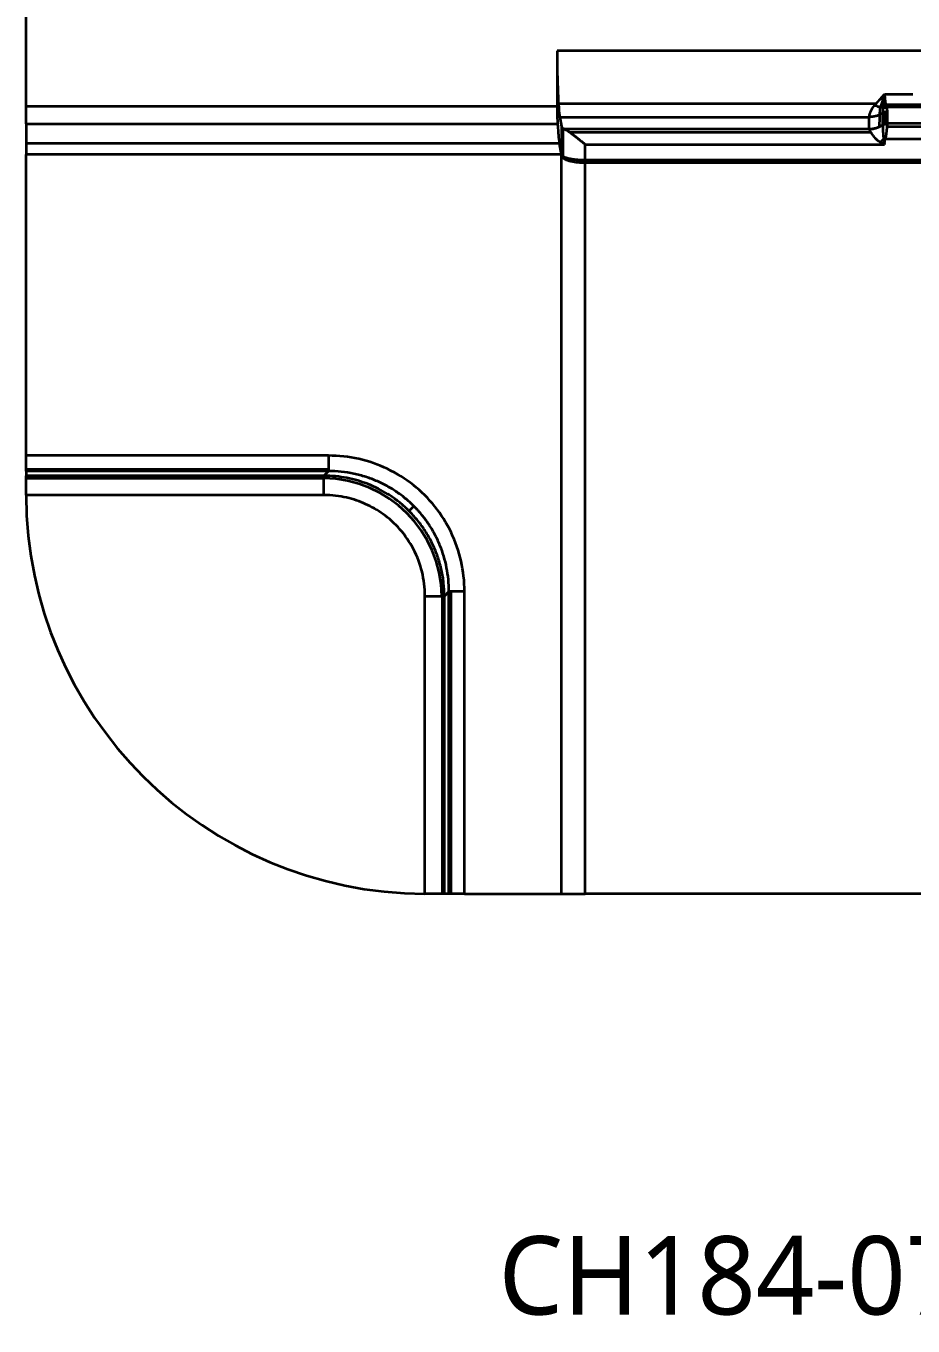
# Model space of a CAD drawing. Header units: millimetres. Extents: x -467 to 269, y 332 to 784.
# Drawn here: x -466.7 to -353.7, y 331.8 to 497.5 of the extents above; entities that cross this region are included whole.
import ezdxf

# ---------------------------------------------------------------- set-up
doc = ezdxf.new("R2010")
doc.units = ezdxf.units.MM
doc.layers.add('10', color=7, linetype='Continuous', true_color=0xffffff)
doc.styles.add('Capful-A', font='')
doc.styles.get('Capful-A').set_extended_font_data('Microsoft YaHei')

msp = doc.modelspace()

# ---------------------------------------------------------------- linework, layer by layer
at = {"layer": '10', "color": 7, "linetype": 'Continuous', "lineweight": 35}
for p, q in [((-466.737, 487.295), (-466.737, 710.543)), ((-399.07, 494.344), (-399.07, 487.295)), ((-466.737, 487.295), (-399.07, 487.295)), ((-466.737, 485.029), (-466.737, 487.295)), ((-398.905, 487.637), (-358.399, 487.637)), ((-357.363, 488.821), (-357.882, 487.147)), ((-342.472, 487.469), (-357.219, 487.469)), ((-398.73, 485.9), (-398.498, 484.713)), ((-359.298, 484.396), (-359.298, 485.901)), ((-357.944, 487.158), (-358.041, 484.645)), ((-357.594, 486.41), (-357.594, 484.905)), ((-357.337, 486.532), (-357.337, 485.027)), ((-342.472, 487.143), (-357.143, 487.143)), ((-357.026, 486.58), (-357.026, 485.075)), ((-466.737, 485.029), (-399.015, 485.029)), ((-398.498, 484.713), (-398.498, 481.129)), ((-398.348, 484.501), (-398.348, 480.884)), ((-359.293, 484.347), (-398.088, 484.347)), ((-359.076, 483.948), (-397.443, 483.948)), ((-357.057, 484.676), (-106.417, 484.676)), ((-106.448, 485.075), (-357.026, 485.075)), ((-398.769, 482.516), (-466.737, 482.516)), ((-466.737, 482.516), (-466.737, 481.129)), ((-398.498, 481.129), (-398.769, 482.516)), ((-395.487, 480.387), (-395.487, 482.405)), ((-395.487, 482.405), (-357.362, 482.405)), ((-357.251, 483.134), (-106.223, 483.134)), ((-466.737, 442.733), (-466.737, 481.129)), ((-398.498, 481.129), (-466.737, 481.129)), ((-398.498, 386.87), (-398.498, 481.129)), ((-67.987, 480.387), (-395.487, 480.387)), ((-395.487, 386.87), (-395.487, 480.096)), ((-395.487, 480.096), (-67.987, 480.096)), ((-466.737, 440.753), (-466.737, 442.733)), ((-428.204, 442.733), (-466.737, 442.733)), ((-428.204, 442.733), (-428.204, 440.753)), ((-466.737, 440.995), (-428.204, 440.995)), ((-466.737, 440.753), (-466.737, 440.173)), ((-428.204, 440.753), (-466.737, 440.753)), ((-466.737, 437.87), (-466.737, 440.173)), ((-428.784, 440.173), (-466.737, 440.173)), ((-466.737, 439.87), (-428.784, 439.87)), ((-428.784, 440.173), (-428.204, 440.753)), ((-428.784, 437.697), (-428.784, 440.173)), ((-428.784, 437.697), (-466.737, 437.697)), ((-417.317, 436.291), (-417.932, 435.676)), ((-415.91, 386.871), (-415.91, 424.824)), ((-415.91, 424.824), (-413.435, 424.824)), ((-413.737, 424.824), (-413.737, 386.87)), ((-413.435, 424.824), (-412.855, 425.404)), ((-413.435, 386.87), (-413.435, 424.824)), ((-410.874, 425.404), (-412.855, 425.404)), ((-412.855, 386.87), (-412.855, 425.404)), ((-412.613, 425.404), (-412.613, 386.87)), ((-410.874, 386.87), (-410.874, 425.404)), ((-413.435, 386.87), (-415.737, 386.87)), ((-412.855, 386.87), (-413.435, 386.87)), ((-410.874, 386.87), (-412.855, 386.87)), ((-410.874, 386.87), (-398.498, 386.87)), ((-398.498, 386.87), (-395.487, 386.87)), ((-266.072, 386.87), (-395.487, 386.87))]:
    msp.add_line(p, q, dxfattribs=at)
msp.add_arc((-415.737, 437.87), 51, 180.1946, 269.8054, dxfattribs=at)
for centre, major_axis, ratio, start_param, end_param in [((-398.611, 494.346), (0, 8.743), 0.0524078, 1.5710328, 2.8799121), ((-398.912, 487.295), (0, 3), 0.0524078, 1.5707967, 2.4266267), ((-357.026, 485.609), (1.005, 0), 0.9659258, 1.5708263, 2.1714139), ((-357.166, 486.238), (0.984, 0.205), 0.9532636, 1.3748945, 1.7450071), ((-395.487, 484.756), (-3.015, 0), 0.2679492, 0.0523597, 0.5304011), ((-359.298, 487.308), (3.015, 0), 0.9659258, 4.712389, 5.3129831), ((-357.026, 484.104), (1.005, 0), 0.9659258, 1.5707963, 2.1713904), ((-429.389, 424.218), (11.175, 11.175), 0.9808148, 5.5268041, 7.0395666)]:
    msp.add_ellipse(centre, major_axis=major_axis, ratio=ratio, start_param=start_param, end_param=end_param, dxfattribs=at)
for points in [[(-345.069, 494.346), (-363.069, 494.345), (-381.07, 494.345), (-399.07, 494.344)], [(-357.362, 488.823), (-356.152, 488.823), (-354.941, 488.823), (-353.731, 488.823)], [(-398.73, 485.9), (-385.586, 485.9), (-372.442, 485.9), (-359.298, 485.9)], [(-357.143, 487.143), (-357.133, 487.123), (-357.114, 487.082), (-357.089, 487.014), (-357.068, 486.941), (-357.051, 486.862), (-357.037, 486.776), (-357.028, 486.683), (-357.026, 486.615), (-357.026, 486.58)], [(-359.293, 484.347), (-359.295, 484.355), (-359.297, 484.371), (-359.298, 484.388), (-359.298, 484.396)], [(-357.594, 484.905), (-357.594, 484.901), (-357.594, 484.892), (-357.594, 484.883), (-357.594, 484.878)], [(-357.026, 485.075), (-357.026, 485.069), (-357.026, 485.056), (-357.027, 485.042), (-357.028, 485.034)], [(-357.362, 482.405), (-357.425, 482.438), (-357.551, 482.503), (-357.739, 482.6), (-357.863, 482.665), (-357.925, 482.697)], [(-357.441, 483.071), (-357.388, 483.067), (-357.333, 483.059), (-357.28, 483.05)], [(-357.362, 482.405), (-357.348, 482.519), (-357.32, 482.739), (-357.293, 482.948), (-357.28, 483.05)], [(-398.351, 480.744), (-398.396, 480.8), (-398.416, 480.86), (-398.411, 480.937)], [(-410.874, 425.404), (-410.874, 426.724), (-411.161, 429.291), (-412.455, 433.028), (-414.531, 436.332), (-417.296, 439.092), (-420.602, 441.163), (-424.336, 442.45), (-426.891, 442.733), (-428.204, 442.733)], [(-466.737, 437.697), (-466.737, 437.726), (-466.737, 437.784), (-466.737, 437.842), (-466.737, 437.87)], [(-415.91, 424.824), (-415.91, 425.89), (-416.163, 427.945), (-417.253, 430.861), (-419.02, 433.431), (-421.209, 435.377), (-423.442, 436.636), (-425.818, 437.45), (-427.751, 437.697), (-428.784, 437.697)], [(-415.737, 386.87), (-415.766, 386.87), (-415.824, 386.87), (-415.881, 386.871), (-415.91, 386.871)]]:
    msp.add_open_spline(points, degree=3, dxfattribs=at)
for points, knots in [([(-359.298, 485.901), (-359.298, 485.904), (-359.298, 485.911), (-359.298, 485.923), (-359.297, 485.934), (-359.297, 485.946), (-359.296, 485.957), (-359.295, 485.969), (-359.294, 485.981), (-359.293, 485.994), (-359.291, 486.006), (-359.29, 486.019), (-359.288, 486.032), (-359.286, 486.045), (-359.284, 486.058), (-359.282, 486.071), (-359.28, 486.085), (-359.278, 486.098), (-359.275, 486.112), (-359.272, 486.126), (-359.269, 486.141), (-359.266, 486.155), (-359.263, 486.17), (-359.259, 486.184), (-359.25, 486.225), (-359.232, 486.293), (-359.2, 486.392), (-359.163, 486.495), (-359.12, 486.598), (-359.074, 486.7), (-359.024, 486.801), (-358.969, 486.902), (-358.919, 486.987), (-358.875, 487.056), (-358.841, 487.107), (-358.807, 487.158), (-358.776, 487.2), (-358.75, 487.235), (-358.729, 487.262), (-358.708, 487.289), (-358.686, 487.316), (-358.664, 487.342), (-358.641, 487.368), (-358.625, 487.385), (-358.618, 487.394)], [0, 0, 0, 0, 0.0120131, 0.0240166, 0.0360105, 0.0479951, 0.0599705, 0.071937, 0.0838946, 0.0958435, 0.1077839, 0.1197161, 0.1316401, 0.1435561, 0.1554644, 0.167365, 0.1792582, 0.1911442, 0.203023, 0.2148949, 0.2267602, 0.2386188, 0.2504711, 0.2623171, 0.2741572, 0.346752, 0.417665, 0.4869481, 0.5546572, 0.6155466, 0.67494, 0.7328917, 0.7894602, 0.8184953, 0.8466193, 0.8738428, 0.9001779, 0.9149504, 0.9295474, 0.9439718, 0.9582262, 0.9723137, 0.9862373, 1, 1, 1, 1]), ([(-358.618, 487.394), (-358.61, 487.402), (-358.594, 487.42), (-358.571, 487.446), (-358.547, 487.473), (-358.522, 487.5), (-358.498, 487.527), (-358.473, 487.555), (-358.447, 487.584), (-358.422, 487.612), (-358.396, 487.641), (-358.369, 487.671), (-358.342, 487.7), (-358.315, 487.731), (-358.288, 487.761), (-358.26, 487.792), (-358.232, 487.823), (-358.204, 487.855), (-358.175, 487.887), (-358.146, 487.92), (-358.117, 487.953), (-358.087, 487.987), (-358.057, 488.02), (-358.026, 488.055), (-357.982, 488.105), (-357.922, 488.172), (-357.845, 488.259), (-357.764, 488.352), (-357.695, 488.431), (-357.638, 488.497), (-357.593, 488.55), (-357.542, 488.609), (-357.487, 488.674), (-357.426, 488.746), (-357.384, 488.796), (-357.362, 488.823)], [0, 0, 0, 0, 0.0201951, 0.0405744, 0.061138, 0.081886, 0.1028187, 0.1239362, 0.1452386, 0.1667261, 0.1883989, 0.2102571, 0.2323008, 0.2545302, 0.2769454, 0.2995465, 0.3223337, 0.3453071, 0.3684668, 0.3918129, 0.4153456, 0.4390649, 0.4629709, 0.4870639, 0.5113438, 0.5679638, 0.6277097, 0.6905824, 0.7565826, 0.7875216, 0.8223127, 0.8609561, 0.9034518, 0.9497998, 1, 1, 1, 1]), ([(-357.529, 487.126), (-357.611, 487.123), (-357.696, 487.125), (-357.872, 487.144), (-357.963, 487.16), (-358.147, 487.205), (-358.24, 487.234), (-358.429, 487.304), (-358.524, 487.346), (-358.618, 487.394)], [0, 0, 0, 0, 0.25, 0.25, 0.5, 0.5, 0.75, 0.75, 1, 1, 1, 1]), ([(-357.362, 488.823), (-357.363, 488.809), (-357.367, 488.782), (-357.371, 488.741), (-357.374, 488.701), (-357.377, 488.661), (-357.38, 488.621), (-357.383, 488.582), (-357.385, 488.543), (-357.388, 488.504), (-357.391, 488.466), (-357.394, 488.428), (-357.396, 488.391), (-357.399, 488.354), (-357.402, 488.317), (-357.405, 488.281), (-357.408, 488.245), (-357.414, 488.172), (-357.423, 488.067), (-357.435, 487.938), (-357.446, 487.822), (-357.454, 487.74), (-357.46, 487.686), (-357.463, 487.656), (-357.466, 487.627), (-357.469, 487.598), (-357.472, 487.571), (-357.475, 487.544), (-357.478, 487.518), (-357.481, 487.493), (-357.484, 487.469), (-357.486, 487.445), (-357.489, 487.422), (-357.492, 487.4), (-357.494, 487.378), (-357.497, 487.357), (-357.499, 487.337), (-357.502, 487.317), (-357.504, 487.298), (-357.507, 487.28), (-357.509, 487.262), (-357.512, 487.245), (-357.514, 487.228), (-357.516, 487.212), (-357.519, 487.196), (-357.521, 487.181), (-357.523, 487.167), (-357.525, 487.153), (-357.527, 487.139), (-357.529, 487.131), (-357.529, 487.126)], [0, 0, 0, 0, 0.0178104, 0.0356368, 0.0534616, 0.0712732, 0.0890664, 0.1068426, 0.1246099, 0.142379, 0.1601515, 0.1779276, 0.1957072, 0.2134904, 0.2312773, 0.2490681, 0.2668629, 0.284662, 0.358687, 0.4285442, 0.4942245, 0.5557198, 0.5746621, 0.5933779, 0.6118673, 0.63013, 0.6481657, 0.665974, 0.6835544, 0.7009066, 0.7180302, 0.7349252, 0.7515916, 0.7680292, 0.784238, 0.800218, 0.8159692, 0.8314918, 0.8467861, 0.8618523, 0.8766906, 0.8913013, 0.9056845, 0.9198404, 0.9337688, 0.9474698, 0.9609434, 0.9741897, 0.9872085, 1, 1, 1, 1]), ([(-357.362, 488.823), (-357.361, 488.81), (-357.36, 488.785), (-357.358, 488.746), (-357.355, 488.704), (-357.352, 488.665), (-357.348, 488.623), (-357.343, 488.571), (-357.336, 488.494), (-357.327, 488.402), (-357.318, 488.306), (-357.305, 488.173), (-357.289, 488.024), (-357.274, 487.881), (-357.263, 487.793), (-357.257, 487.744), (-357.254, 487.715), (-357.251, 487.69), (-357.248, 487.667), (-357.245, 487.644), (-357.241, 487.621), (-357.238, 487.599), (-357.235, 487.577), (-357.232, 487.556), (-357.229, 487.536), (-357.226, 487.516), (-357.223, 487.496), (-357.22, 487.477), (-357.217, 487.458), (-357.215, 487.44), (-357.212, 487.422), (-357.209, 487.405), (-357.206, 487.388), (-357.203, 487.372), (-357.2, 487.356), (-357.197, 487.341), (-357.194, 487.326), (-357.191, 487.311), (-357.189, 487.297), (-357.186, 487.283), (-357.183, 487.27), (-357.18, 487.257), (-357.177, 487.244), (-357.175, 487.232), (-357.172, 487.22), (-357.169, 487.209), (-357.167, 487.202), (-357.166, 487.198)], [0, 0, 0, 0, 0.0160255, 0.0333875, 0.0520876, 0.0721274, 0.085752, 0.1096779, 0.1439047, 0.1939342, 0.2413295, 0.2860908, 0.3974436, 0.4798666, 0.533354, 0.557902, 0.5738654, 0.5897153, 0.6054518, 0.6210747, 0.6365842, 0.6519802, 0.6672627, 0.6824317, 0.6974873, 0.7124293, 0.7272579, 0.741973, 0.7565746, 0.7710627, 0.7854374, 0.7996986, 0.8138463, 0.8278806, 0.8418013, 0.8556086, 0.8693024, 0.8828828, 0.8963497, 0.9097031, 0.922943, 0.9360695, 0.9490825, 0.9619821, 0.9747682, 0.9874408, 1, 1, 1, 1]), ([(-357.594, 486.41), (-357.718, 486.328), (-357.849, 486.254), (-358.121, 486.128), (-358.262, 486.074), (-358.55, 485.988), (-358.698, 485.955), (-358.996, 485.911), (-359.147, 485.901), (-359.298, 485.901)], [0, 0, 0, 0, 0.25, 0.25, 0.5, 0.5, 0.75, 0.75, 1, 1, 1, 1]), ([(-357.554, 487.043), (-357.563, 486.984), (-357.57, 486.925), (-357.578, 486.841), (-357.58, 486.814), (-357.584, 486.759), (-357.585, 486.732), (-357.589, 486.653), (-357.591, 486.602), (-357.593, 486.504), (-357.594, 486.456), (-357.594, 486.41)], [0, 0, 0, 0, 0.25, 0.25, 0.375, 0.375, 0.5, 0.5, 0.75, 0.75, 1, 1, 1, 1]), ([(-357.529, 487.126), (-357.531, 487.123), (-357.534, 487.116), (-357.537, 487.105), (-357.541, 487.095), (-357.544, 487.086), (-357.547, 487.077), (-357.549, 487.068), (-357.551, 487.059), (-357.553, 487.051), (-357.554, 487.045), (-357.554, 487.043)], [0, 0, 0, 0, 0.1224208, 0.2419909, 0.3587225, 0.4726259, 0.5837099, 0.6919822, 0.7974501, 0.9001204, 1, 1, 1, 1]), ([(-357.358, 487.177), (-357.36, 487.17), (-357.361, 487.164), (-357.363, 487.142), (-357.362, 487.127), (-357.359, 487.113)], [0, 0, 0, 0, 0.2773713, 0.2773713, 1, 1, 1, 1]), ([(-357.166, 487.198), (-357.166, 487.196), (-357.165, 487.191), (-357.162, 487.184), (-357.16, 487.177), (-357.157, 487.171), (-357.154, 487.164), (-357.151, 487.157), (-357.147, 487.15), (-357.144, 487.146), (-357.143, 487.143)], [0, 0, 0, 0, 0.1162757, 0.2350145, 0.3562323, 0.4799441, 0.6061639, 0.734905, 0.8661798, 1, 1, 1, 1]), ([(-466.737, 485.029), (-466.737, 484.847), (-466.737, 484.202), (-466.737, 483.249), (-466.737, 482.714), (-466.737, 482.516)], [0, 0, 0, 0, 0.1553761, 0.5704522, 1, 1, 1, 1]), ([(-399.015, 485.029), (-399.004, 484.847), (-398.963, 484.202), (-398.883, 483.25), (-398.808, 482.714), (-398.769, 482.516), (-398.769, 482.516)], [0, 0, 0, 0, 0.1553842, 0.5704819, 0.9997437, 1, 1, 1, 1]), ([(-398.088, 484.347), (-398.049, 484.329), (-398.008, 484.309), (-397.924, 484.263), (-397.88, 484.237), (-397.745, 484.155), (-397.649, 484.091), (-397.522, 484.003), (-397.497, 483.985), (-397.444, 483.949), (-397.418, 483.93), (-397.339, 483.873), (-397.286, 483.834), (-397.124, 483.713), (-397.014, 483.629), (-396.845, 483.498), (-396.788, 483.454), (-396.701, 483.386), (-396.672, 483.363), (-396.614, 483.317), (-396.585, 483.294), (-396.439, 483.178), (-396.321, 483.084), (-396.085, 482.893), (-395.966, 482.796), (-395.787, 482.651), (-395.728, 482.602), (-395.637, 482.528), (-395.592, 482.492), (-395.547, 482.455), (-395.517, 482.43), (-395.502, 482.418), (-395.487, 482.405)], [0, 0, 0, 0, 0.0625, 0.0625, 0.125, 0.125, 0.25, 0.25, 0.28125, 0.28125, 0.3125, 0.3125, 0.375, 0.375, 0.5, 0.5, 0.5625, 0.5625, 0.59375, 0.59375, 0.625, 0.625, 0.75, 0.75, 0.875, 0.875, 0.9375, 0.9375, 0.96875, 0.984375, 0.984375, 1, 1, 1, 1]), ([(-359.296, 484.371), (-359.281, 484.372), (-359.267, 484.373), (-359.239, 484.375), (-359.226, 484.375), (-359.187, 484.375), (-359.16, 484.376), (-359.081, 484.38), (-359.029, 484.385), (-358.872, 484.402), (-358.769, 484.418), (-358.463, 484.484), (-358.263, 484.548), (-358.061, 484.636), (-358.051, 484.64), (-358.041, 484.645)], [0, 0, 0, 0, 0.0352625, 0.0352625, 0.0655738, 0.0655738, 0.1261963, 0.1261963, 0.2474414, 0.2474414, 0.4899316, 0.4899316, 0.9749119, 0.9749119, 1, 1, 1, 1]), ([(-357.594, 484.878), (-357.717, 484.795), (-357.847, 484.72), (-358.119, 484.589), (-358.261, 484.533), (-358.551, 484.443), (-358.699, 484.408), (-358.996, 484.361), (-359.145, 484.349), (-359.293, 484.347)], [0, 0, 0, 0, 0.25, 0.25, 0.5, 0.5, 0.75, 0.75, 1, 1, 1, 1]), ([(-357.925, 482.697), (-357.934, 482.702), (-357.952, 482.712), (-357.977, 482.727), (-358.002, 482.742), (-358.027, 482.756), (-358.05, 482.771), (-358.073, 482.785), (-358.095, 482.799), (-358.116, 482.813), (-358.137, 482.827), (-358.157, 482.841), (-358.176, 482.854), (-358.194, 482.868), (-358.248, 482.908), (-358.338, 482.985), (-358.428, 483.075), (-358.491, 483.143), (-358.527, 483.183), (-358.562, 483.222), (-358.596, 483.262), (-358.629, 483.301), (-358.661, 483.34), (-358.693, 483.379), (-358.723, 483.418), (-358.752, 483.456), (-358.781, 483.495), (-358.808, 483.533), (-358.835, 483.57), (-358.859, 483.604), (-358.88, 483.635), (-358.898, 483.663), (-358.917, 483.691), (-358.935, 483.718), (-358.952, 483.745), (-358.969, 483.772), (-358.986, 483.799), (-359.002, 483.825), (-359.018, 483.85), (-359.034, 483.876), (-359.049, 483.901), (-359.063, 483.926), (-359.078, 483.95), (-359.092, 483.974), (-359.105, 483.997), (-359.118, 484.02), (-359.131, 484.042), (-359.143, 484.064), (-359.155, 484.086), (-359.167, 484.107), (-359.178, 484.127), (-359.189, 484.147), (-359.199, 484.166), (-359.209, 484.185), (-359.219, 484.203), (-359.228, 484.221), (-359.237, 484.237), (-359.245, 484.254), (-359.253, 484.269), (-359.261, 484.284), (-359.268, 484.298), (-359.275, 484.311), (-359.281, 484.324), (-359.287, 484.336), (-359.291, 484.343), (-359.293, 484.347)], [0, 0, 0, 0, 0.010934, 0.0216103, 0.0320295, 0.0421924, 0.0520999, 0.0617528, 0.0711521, 0.0802988, 0.0891942, 0.0978393, 0.1062357, 0.1143847, 0.1222879, 0.1790478, 0.2423472, 0.2623774, 0.282276, 0.3020484, 0.3216997, 0.3412353, 0.3606608, 0.3799818, 0.3992038, 0.4183327, 0.4373743, 0.4563346, 0.4752194, 0.494035, 0.5083371, 0.5226299, 0.5369152, 0.5511945, 0.5654696, 0.5797422, 0.5940139, 0.6082864, 0.6225614, 0.6368406, 0.6511256, 0.6654181, 0.6797198, 0.6940324, 0.7083575, 0.7226969, 0.737052, 0.7514247, 0.7658165, 0.7802291, 0.7946641, 0.8091231, 0.8236078, 0.8381197, 0.8526605, 0.8672318, 0.8818351, 0.8964719, 0.911144, 0.9258527, 0.9405996, 0.9553863, 0.9702143, 0.985085, 1, 1, 1, 1]), ([(-357.594, 484.878), (-357.594, 484.873), (-357.594, 484.864), (-357.593, 484.85), (-357.593, 484.835), (-357.592, 484.819), (-357.592, 484.802), (-357.591, 484.785), (-357.591, 484.767), (-357.59, 484.748), (-357.59, 484.729), (-357.589, 484.709), (-357.588, 484.688), (-357.588, 484.668), (-357.587, 484.646), (-357.586, 484.624), (-357.585, 484.602), (-357.584, 484.58), (-357.583, 484.557), (-357.583, 484.533), (-357.582, 484.51), (-357.581, 484.486), (-357.58, 484.462), (-357.579, 484.438), (-357.578, 484.413), (-357.577, 484.389), (-357.576, 484.364), (-357.574, 484.339), (-357.573, 484.315), (-357.572, 484.29), (-357.571, 484.265), (-357.57, 484.24), (-357.569, 484.215), (-357.567, 484.19), (-357.566, 484.165), (-357.565, 484.141), (-357.563, 484.116), (-357.562, 484.092), (-357.561, 484.067), (-357.559, 484.043), (-357.558, 484.019), (-357.556, 483.995), (-357.555, 483.971), (-357.553, 483.947), (-357.552, 483.924), (-357.55, 483.901), (-357.548, 483.878), (-357.547, 483.856), (-357.545, 483.833), (-357.543, 483.811), (-357.542, 483.79), (-357.54, 483.769), (-357.539, 483.748), (-357.537, 483.727), (-357.536, 483.707), (-357.535, 483.687), (-357.533, 483.668), (-357.532, 483.649), (-357.531, 483.631), (-357.53, 483.613), (-357.528, 483.595), (-357.527, 483.578), (-357.526, 483.561), (-357.525, 483.544), (-357.524, 483.528), (-357.522, 483.512), (-357.521, 483.497), (-357.519, 483.482), (-357.518, 483.467), (-357.516, 483.453), (-357.515, 483.439), (-357.513, 483.426), (-357.512, 483.413), (-357.51, 483.4), (-357.508, 483.388), (-357.507, 483.376), (-357.505, 483.365), (-357.503, 483.354), (-357.501, 483.344), (-357.5, 483.334), (-357.498, 483.324), (-357.497, 483.316), (-357.495, 483.307), (-357.494, 483.299), (-357.493, 483.292), (-357.492, 483.285), (-357.491, 483.279), (-357.49, 483.273), (-357.489, 483.268), (-357.489, 483.263), (-357.488, 483.259), (-357.488, 483.255), (-357.487, 483.251), (-357.487, 483.249), (-357.487, 483.246), (-357.487, 483.245), (-357.487, 483.243), (-357.487, 483.242), (-357.487, 483.242)], [0, 0, 0, 0, 0.0199167, 0.0396185, 0.0591132, 0.0784082, 0.0975105, 0.1164264, 0.1351618, 0.1537179, 0.1720926, 0.1902838, 0.2082895, 0.2261078, 0.243737, 0.2611754, 0.2784217, 0.2954745, 0.3123326, 0.3289952, 0.3454618, 0.3617323, 0.3778066, 0.3936843, 0.4093653, 0.4248493, 0.440136, 0.4552252, 0.4701165, 0.4848097, 0.4993045, 0.5136008, 0.527699, 0.5415996, 0.5553031, 0.5688097, 0.58212, 0.5952341, 0.6081524, 0.6208752, 0.6334025, 0.6457346, 0.6578715, 0.6698126, 0.6815541, 0.6930915, 0.7044209, 0.7155384, 0.7264407, 0.7371248, 0.747588, 0.7578278, 0.7678423, 0.7776296, 0.7871883, 0.7965173, 0.8056156, 0.814484, 0.8231287, 0.8315565, 0.8397731, 0.8477836, 0.8555923, 0.8632029, 0.8706185, 0.8778414, 0.8848736, 0.8917163, 0.8983705, 0.9048365, 0.9111143, 0.9172033, 0.9231028, 0.9288117, 0.9343283, 0.9396509, 0.9447751, 0.9496915, 0.9543915, 0.9588685, 0.9631174, 0.9671346, 0.9709174, 0.9744647, 0.9777759, 0.9808515, 0.9836923, 0.9862998, 0.988676, 0.9908227, 0.9927424, 0.9944372, 0.9959094, 0.9971612, 0.9981944, 0.9990109, 0.9996122, 1, 1, 1, 1]), ([(-357.028, 485.034), (-357.028, 485.029), (-357.029, 485.02), (-357.03, 485.004), (-357.031, 484.987), (-357.033, 484.97), (-357.034, 484.952), (-357.036, 484.933), (-357.037, 484.914), (-357.039, 484.893), (-357.04, 484.872), (-357.042, 484.851), (-357.044, 484.828), (-357.046, 484.805), (-357.048, 484.782), (-357.05, 484.757), (-357.052, 484.733), (-357.054, 484.707), (-357.056, 484.681), (-357.058, 484.655), (-357.061, 484.628), (-357.063, 484.601), (-357.065, 484.573), (-357.068, 484.544), (-357.07, 484.516), (-357.073, 484.487), (-357.076, 484.457), (-357.079, 484.427), (-357.081, 484.397), (-357.084, 484.366), (-357.087, 484.336), (-357.09, 484.305), (-357.093, 484.273), (-357.096, 484.241), (-357.1, 484.21), (-357.103, 484.177), (-357.109, 484.118), (-357.118, 484.033), (-357.129, 483.927), (-357.139, 483.834), (-357.148, 483.756), (-357.159, 483.673), (-357.177, 483.557), (-357.195, 483.449), (-357.209, 483.365), (-357.215, 483.329), (-357.221, 483.296), (-357.226, 483.265), (-357.231, 483.237), (-357.236, 483.211), (-357.24, 483.188), (-357.244, 483.168), (-357.248, 483.15), (-357.25, 483.139), (-357.251, 483.134)], [0, 0, 0, 0, 0.0176545, 0.0352322, 0.0527333, 0.0701577, 0.0875056, 0.104777, 0.1219718, 0.1390902, 0.1561323, 0.1730979, 0.1899873, 0.2068005, 0.2235374, 0.2401982, 0.256783, 0.2732916, 0.2897243, 0.3060811, 0.322362, 0.338567, 0.3546963, 0.3707499, 0.3867278, 0.4026302, 0.418457, 0.4342083, 0.4498843, 0.4654849, 0.4810102, 0.4964602, 0.5118352, 0.527135, 0.5423598, 0.5575097, 0.5725846, 0.6262241, 0.6730876, 0.7131753, 0.7464887, 0.7730306, 0.8178099, 0.8907972, 0.9064091, 0.9209782, 0.9345044, 0.9469878, 0.9584286, 0.9688269, 0.9781828, 0.9864967, 0.9937689, 1, 1, 1, 1]), ([(-357.026, 485.075), (-357.026, 485.075), (-357.026, 485.075), (-357.026, 485.075), (-357.026, 485.075), (-357.026, 485.075)], [0, 0, 0, 0, 0.7124181, 0.7124181, 1, 1, 1, 1]), ([(-357.441, 483.071), (-357.521, 483.008), (-357.601, 482.945), (-357.763, 482.82), (-357.844, 482.758), (-357.925, 482.697)], [0, 0, 0, 0, 0.5, 0.5, 1, 1, 1, 1]), ([(-357.487, 483.242), (-357.488, 483.235), (-357.489, 483.223), (-357.491, 483.208), (-357.493, 483.194), (-357.493, 483.178), (-357.491, 483.161), (-357.487, 483.148), (-357.482, 483.138), (-357.477, 483.126), (-357.47, 483.114), (-357.462, 483.102), (-357.456, 483.092), (-357.45, 483.083), (-357.445, 483.077), (-357.442, 483.073), (-357.441, 483.071)], [0, 0, 0, 0, 0.1225043, 0.1988301, 0.229223, 0.3520725, 0.4615196, 0.511325, 0.5704033, 0.6392427, 0.7180997, 0.7973109, 0.8654353, 0.9220063, 0.9668504, 1, 1, 1, 1]), ([(-357.487, 483.242), (-357.449, 483.225), (-357.41, 483.207), (-357.331, 483.17), (-357.291, 483.152), (-357.251, 483.134)], [0, 0, 0, 0, 0.5, 0.5, 1, 1, 1, 1]), ([(-357.441, 483.071), (-357.44, 483.06), (-357.437, 483.036), (-357.433, 482.999), (-357.428, 482.96), (-357.423, 482.917), (-357.418, 482.872), (-357.412, 482.823), (-357.406, 482.772), (-357.399, 482.718), (-357.393, 482.661), (-357.385, 482.601), (-357.378, 482.539), (-357.37, 482.473), (-357.365, 482.428), (-357.362, 482.405)], [0, 0, 0, 0, 0.050912, 0.1061607, 0.1657456, 0.2296661, 0.2979218, 0.3705123, 0.4474376, 0.5286976, 0.6142922, 0.7042211, 0.7984832, 0.8970771, 1, 1, 1, 1]), ([(-357.28, 483.05), (-357.279, 483.051), (-357.278, 483.054), (-357.276, 483.061), (-357.272, 483.072), (-357.269, 483.084), (-357.265, 483.094), (-357.263, 483.102), (-357.26, 483.11), (-357.257, 483.118), (-357.254, 483.126), (-357.252, 483.131), (-357.251, 483.134)], [0, 0, 0, 0, 0.0351872, 0.1101257, 0.2420496, 0.4433568, 0.5285243, 0.6186559, 0.7122999, 0.8076332, 0.9035208, 1, 1, 1, 1]), ([(-398.498, 481.129), (-398.497, 481.125), (-398.496, 481.118), (-398.494, 481.108), (-398.492, 481.099), (-398.49, 481.089), (-398.488, 481.081), (-398.486, 481.072), (-398.483, 481.065), (-398.481, 481.057), (-398.479, 481.05), (-398.476, 481.044), (-398.474, 481.038), (-398.472, 481.032), (-398.47, 481.027), (-398.466, 481.019), (-398.46, 481.007), (-398.453, 480.992), (-398.444, 480.978), (-398.436, 480.966), (-398.428, 480.955), (-398.419, 480.945), (-398.414, 480.939), (-398.411, 480.937)], [0, 0, 0, 0, 0.0497676, 0.0974763, 0.143126, 0.1867169, 0.228249, 0.2677222, 0.3051368, 0.3404927, 0.37379, 0.4050289, 0.4342093, 0.4613316, 0.4863958, 0.5094022, 0.5918288, 0.6701234, 0.7442951, 0.8143546, 0.8803145, 0.9421902, 1, 1, 1, 1]), ([(-398.498, 481.129), (-398.498, 481.118), (-398.497, 481.109), (-398.496, 481.09), (-398.495, 481.081), (-398.493, 481.064), (-398.491, 481.056), (-398.489, 481.041), (-398.487, 481.033), (-398.486, 481.026)], [0, 0, 0, 0, 0.25, 0.25, 0.5, 0.5, 0.75, 0.75, 1, 1, 1, 1]), ([(-398.486, 481.026), (-398.482, 481.01), (-398.478, 480.995), (-398.47, 480.966), (-398.466, 480.953), (-398.456, 480.927), (-398.452, 480.914), (-398.441, 480.889), (-398.436, 480.878), (-398.419, 480.843), (-398.407, 480.821), (-398.38, 480.78), (-398.366, 480.762), (-398.351, 480.744)], [0, 0, 0, 0, 0.125, 0.125, 0.25, 0.25, 0.375, 0.375, 0.5, 0.5, 0.75, 0.75, 1, 1, 1, 1]), ([(-395.487, 480.387), (-395.496, 480.387), (-395.514, 480.387), (-395.542, 480.387), (-395.57, 480.387), (-395.598, 480.388), (-395.627, 480.388), (-395.655, 480.388), (-395.684, 480.389), (-395.713, 480.389), (-395.742, 480.39), (-395.772, 480.39), (-395.802, 480.391), (-395.832, 480.392), (-395.862, 480.393), (-395.892, 480.394), (-395.923, 480.395), (-395.953, 480.396), (-395.984, 480.397), (-396.015, 480.398), (-396.046, 480.4), (-396.078, 480.401), (-396.109, 480.403), (-396.141, 480.405), (-396.173, 480.406), (-396.205, 480.408), (-396.237, 480.41), (-396.27, 480.412), (-396.302, 480.414), (-396.335, 480.416), (-396.367, 480.419), (-396.4, 480.421), (-396.433, 480.424), (-396.466, 480.426), (-396.499, 480.429), (-396.532, 480.432), (-396.565, 480.435), (-396.599, 480.438), (-396.632, 480.441), (-396.665, 480.445), (-396.699, 480.448), (-396.732, 480.452), (-396.766, 480.455), (-396.799, 480.459), (-396.833, 480.463), (-396.866, 480.467), (-396.9, 480.472), (-396.933, 480.476), (-396.967, 480.48), (-397, 480.485), (-397.034, 480.49), (-397.067, 480.495), (-397.1, 480.5), (-397.133, 480.505), (-397.166, 480.51), (-397.199, 480.515), (-397.232, 480.521), (-397.265, 480.527), (-397.297, 480.533), (-397.376, 480.547), (-397.496, 480.571), (-397.646, 480.606), (-397.781, 480.642), (-397.9, 480.678), (-398, 480.712), (-398.121, 480.758), (-398.209, 480.799), (-398.276, 480.836), (-398.302, 480.852), (-398.326, 480.868), (-398.347, 480.883), (-398.366, 480.897), (-398.383, 480.911), (-398.397, 480.924), (-398.406, 480.932), (-398.411, 480.937)], [0, 0, 0, 0, 0.0068005, 0.0136603, 0.0205795, 0.0275579, 0.0345955, 0.0416923, 0.0488484, 0.0560639, 0.0633386, 0.0706728, 0.0780663, 0.0855192, 0.0930316, 0.1006033, 0.1082346, 0.1159253, 0.1236755, 0.1314852, 0.1393544, 0.147283, 0.1552712, 0.1633188, 0.1714259, 0.1795924, 0.1878184, 0.1961038, 0.2044487, 0.212853, 0.2213167, 0.2298398, 0.2384222, 0.2470641, 0.2557653, 0.2645258, 0.2733457, 0.282225, 0.2911638, 0.300162, 0.3092198, 0.3183371, 0.3275141, 0.3367508, 0.3460471, 0.3554031, 0.3648188, 0.3742942, 0.3838292, 0.3934238, 0.403078, 0.4127917, 0.4225648, 0.4323974, 0.4422893, 0.4522404, 0.4622507, 0.4723201, 0.4824485, 0.4926358, 0.5467651, 0.5989607, 0.6492341, 0.6975877, 0.744019, 0.7797261, 0.8713864, 0.8903338, 0.9084606, 0.9257671, 0.9422535, 0.9579199, 0.9727665, 0.9867932, 1, 1, 1, 1]), ([(-398.35, 480.745), (-398.324, 480.716), (-398.295, 480.688), (-398.232, 480.635), (-398.198, 480.61), (-398.142, 480.574), (-398.123, 480.562), (-398.084, 480.539), (-398.063, 480.527), (-398.001, 480.494), (-397.957, 480.473), (-397.818, 480.413), (-397.716, 480.377), (-397.577, 480.335), (-397.549, 480.327), (-397.491, 480.311), (-397.461, 480.303), (-397.371, 480.281), (-397.31, 480.267), (-397.12, 480.227), (-396.987, 480.204), (-396.779, 480.174), (-396.707, 480.165), (-396.598, 480.153), (-396.561, 480.149), (-396.487, 480.142), (-396.45, 480.138), (-396.264, 480.122), (-396.112, 480.112), (-395.88, 480.102), (-395.802, 480.1), (-395.645, 480.097), (-395.566, 480.096), (-395.487, 480.096)], [0, 0, 0, 0, 0.0625, 0.0625, 0.125, 0.125, 0.15625, 0.15625, 0.1875, 0.1875, 0.25, 0.25, 0.375, 0.375, 0.40625, 0.40625, 0.4375, 0.4375, 0.5, 0.5, 0.625, 0.625, 0.6875, 0.6875, 0.71875, 0.71875, 0.75, 0.75, 0.875, 0.875, 0.9375, 0.9375, 1, 1, 1, 1]), ([(-395.487, 480.387), (-395.487, 480.364), (-395.487, 480.341), (-395.487, 480.296), (-395.487, 480.274), (-395.487, 480.233), (-395.487, 480.213), (-395.487, 480.178), (-395.487, 480.162), (-395.487, 480.134), (-395.487, 480.122), (-395.487, 480.103), (-395.487, 480.096), (-395.487, 480.087), (-395.487, 480.085), (-395.487, 480.086), (-395.487, 480.09), (-395.487, 480.096)], [0, 0, 0, 0, 0.125, 0.125, 0.25, 0.25, 0.375, 0.375, 0.5, 0.5, 0.625, 0.625, 0.75, 0.75, 0.875, 0.875, 1, 1, 1, 1]), ([(-413.435, 424.824), (-413.436, 425.383), (-413.5, 426.497), (-413.68, 427.585), (-413.916, 428.654), (-414.061, 429.179), (-414.404, 430.204), (-414.601, 430.704), (-415.043, 431.676), (-415.288, 432.147), (-415.822, 433.055), (-416.111, 433.493), (-416.726, 434.332), (-417.054, 434.733), (-417.57, 435.304), (-417.834, 435.582), (-418.153, 435.893), (-418.314, 436.045), (-418.396, 436.12), (-418.437, 436.158), (-418.457, 436.176), (-418.468, 436.186), (-418.473, 436.19), (-418.475, 436.193), (-418.477, 436.194), (-418.477, 436.194), (-418.477, 436.195), (-418.478, 436.195), (-418.807, 436.493), (-419.152, 436.779), (-419.871, 437.324), (-420.245, 437.583), (-421.02, 438.068), (-421.422, 438.295), (-422.25, 438.715), (-422.676, 438.908), (-423.551, 439.255), (-423.999, 439.41), (-424.915, 439.679), (-425.383, 439.794), (-426.334, 439.979), (-427.3, 440.121), (-428.287, 440.171), (-428.784, 440.173)], [0, 0, 0, 0, 0.0625, 0.125, 0.125, 0.1875, 0.1875, 0.25, 0.25, 0.3125, 0.3125, 0.375, 0.375, 0.4375, 0.4375, 0.46875, 0.484375, 0.4921875, 0.4960937, 0.4980469, 0.4990234, 0.4995117, 0.4997559, 0.4998779, 0.499939, 0.4999695, 0.4999695, 0.5, 0.5, 0.5625, 0.5625, 0.625, 0.625, 0.6875, 0.6875, 0.75, 0.75, 0.8125, 0.8125, 0.875, 0.875, 0.9375, 1, 1, 1, 1]), ([(-412.855, 425.404), (-412.853, 425.922), (-412.878, 426.436), (-412.976, 427.451), (-413.05, 427.953), (-413.244, 428.938), (-413.364, 429.423), (-413.648, 430.371), (-413.812, 430.834), (-414.18, 431.736), (-414.384, 432.175), (-414.829, 433.026), (-415.07, 433.437), (-415.585, 434.231), (-415.859, 434.612), (-416.293, 435.16), (-416.441, 435.339), (-416.668, 435.601), (-416.783, 435.73), (-416.92, 435.879), (-416.988, 435.952), (-417.023, 435.989), (-417.04, 436.007), (-417.049, 436.016), (-417.053, 436.021), (-417.055, 436.023), (-417.056, 436.024), (-417.057, 436.024), (-417.057, 436.025), (-417.395, 436.379), (-417.752, 436.719), (-418.502, 437.368), (-418.896, 437.675), (-419.719, 438.254), (-420.148, 438.526), (-421.038, 439.027), (-421.498, 439.257), (-422.448, 439.672), (-422.937, 439.856), (-423.938, 440.177), (-424.451, 440.313), (-425.496, 440.532), (-426.029, 440.615), (-427.107, 440.726), (-427.653, 440.754), (-428.204, 440.753)], [0, 0, 0, 0, 0.0625, 0.0625, 0.125, 0.125, 0.1875, 0.1875, 0.25, 0.25, 0.3125, 0.3125, 0.375, 0.375, 0.4375, 0.4375, 0.46875, 0.46875, 0.484375, 0.4921875, 0.4960937, 0.4980469, 0.4990234, 0.4995117, 0.4997559, 0.4998779, 0.499939, 0.499939, 0.5, 0.5, 0.5625, 0.5625, 0.625, 0.625, 0.6875, 0.6875, 0.75, 0.75, 0.8125, 0.8125, 0.875, 0.875, 0.9375, 0.9375, 1, 1, 1, 1])]:
    msp.add_open_spline(points, degree=3, knots=knots, dxfattribs=at)
for points, weights in [([(-357.554, 487.043), (-357.424, 487.104), (-357.285, 487.138), (-357.143, 487.143)], [1.01139159932, 0.996202794492, 0.996202800227, 1.01139161652]), ([(-357.594, 484.878), (-357.426, 484.984), (-357.231, 485.038), (-357.028, 485.034)], [1.02288450822, 0.992429437583, 0.992371939353, 1.02271201353])]:
    msp.add_rational_spline(points, weights, degree=3, dxfattribs=at)

# ---------------------------------------------------------------- texts
at = {"insert": (-406.539, 343.232), "char_height": 10, "attachment_point": 1, "style": 'Capful-A'}
msp.add_mtext_dynamic_manual_height_columns('CH184-07A-DOWN 前模仁 线割{\\fISOCPEUR|b0|i0|c134|p34;%%C3}.5镶针孔，{\\fISOCPEUR|b0|i0|c134|p34;%%C}12镶件孔', width=363.62564, gutter_width=12.5, heights=[0], dxfattribs=at)

doc.saveas('drawing.dxf')
